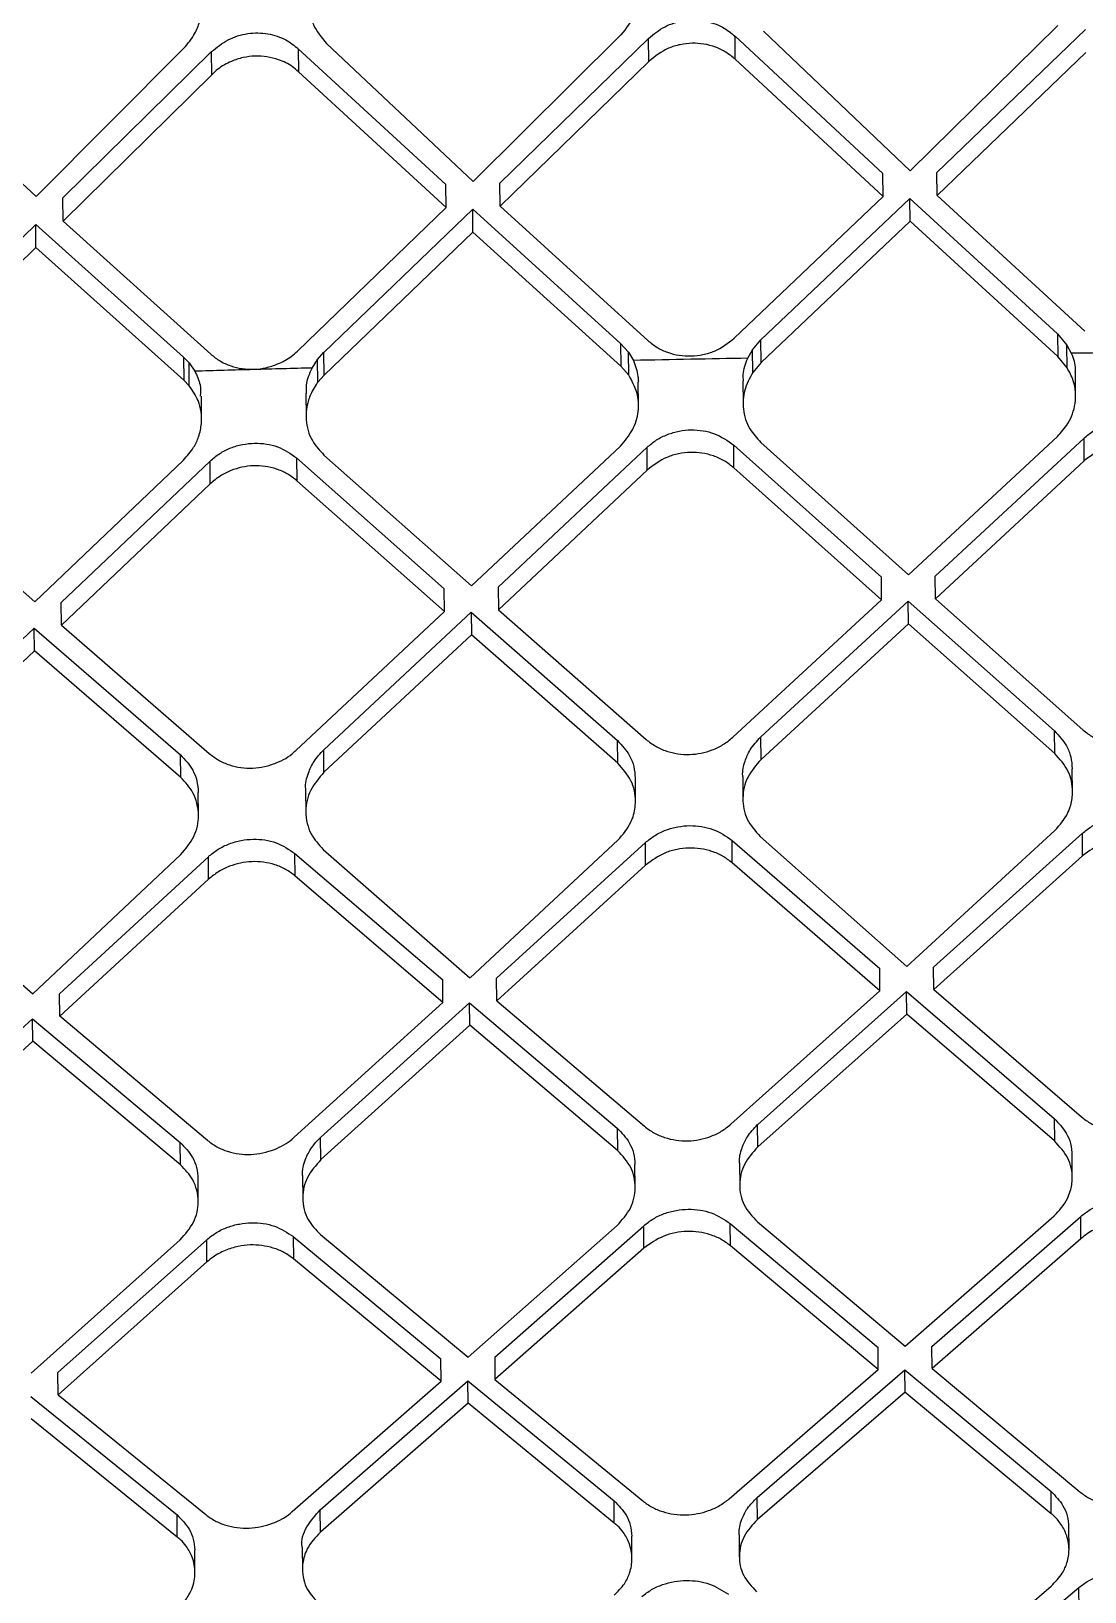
# Model space of a CAD drawing. Extents: x 832 to 912, y 781 to 934.
# Drawn here: x 850.973 to 851.833, y 879.952 to 881.227 of the extents above; entities that cross this region are included whole.
import ezdxf

# ---------------------------------------------------------------- set-up
doc = ezdxf.new("R2010")
doc.units = 0
doc.header["$MEASUREMENT"] = 0
doc.layers.add('1', color=4, linetype='Continuous')

# ---------------------------------------------------------------- blocks, each defined once
blk = doc.blocks.new('pillow top view')
at = {"layer": '1', "color": 3, "linetype": 'Continuous', "lineweight": 25}
for p, q in [((-1.6568, -2.4565), (-1.5415, -2.573)), ((-1.5415, -2.573), (-1.4161, -2.4567)), ((-1.2997, -2.4574), (-1.1844, -2.5749)), ((-1.1844, -2.5749), (-1.059, -2.4599)), ((-1.5198, -2.575), (-1.3936, -2.4604)), ((-1.3942, -2.4793), (-1.3936, -2.4604)), ((-1.3229, -2.4608), (-1.3235, -2.4797)), ((-1.3229, -2.4608), (-1.2067, -2.5766)), ((-1.1627, -2.5771), (-1.0366, -2.4638)), ((-1.0372, -2.4826), (-1.0366, -2.4638)), ((-0.9665, -2.4837), (-0.9659, -2.4649)), ((-0.9659, -2.4649), (-0.8498, -2.5818)), ((-0.9427, -2.4617), (-0.8274, -2.5803)), ((-0.8274, -2.5803), (-0.7021, -2.4666)), ((-0.8058, -2.5827), (-0.6797, -2.4708)), ((-1.3942, -2.4793), (-1.5204, -2.5938)), ((-1.2073, -2.5953), (-1.3235, -2.4797)), ((-1.0372, -2.4826), (-1.1633, -2.5958)), ((-0.8503, -2.6005), (-0.9665, -2.4837)), ((-0.6803, -2.4896), (-0.8063, -2.6014)), ((-1.5204, -2.5938), (-1.5198, -2.575)), ((-1.2073, -2.5953), (-1.2067, -2.5766)), ((-1.1633, -2.5958), (-1.1627, -2.577)), ((-0.8503, -2.6005), (-0.8498, -2.5818)), ((-0.8063, -2.6014), (-0.8058, -2.5827)), ((-1.6688, -2.7091), (-1.5427, -2.5957)), ((-1.5433, -2.6145), (-1.5427, -2.5958)), ((-1.5427, -2.5957), (-1.4265, -2.7089)), ((-1.5204, -2.5938), (-1.4041, -2.7073)), ((-1.3334, -2.7076), (-1.2073, -2.5953)), ((-1.3117, -2.7095), (-1.1856, -2.5975)), ((-1.1862, -2.6162), (-1.1856, -2.5975)), ((-1.1856, -2.5975), (-1.0694, -2.7118)), ((-1.1633, -2.5958), (-1.0471, -2.7103)), ((-0.9764, -2.7114), (-0.8503, -2.6005)), ((-0.9547, -2.7135), (-0.8286, -2.6029)), ((-0.8292, -2.6216), (-0.8286, -2.6029)), ((-0.8287, -2.6029), (-0.7125, -2.7183)), ((-0.8063, -2.6014), (-0.6902, -2.7171)), ((-1.5433, -2.6145), (-1.6694, -2.7277)), ((-1.427, -2.7276), (-1.5433, -2.6145)), ((-1.1862, -2.6162), (-1.3123, -2.7281)), ((-1.07, -2.7304), (-1.1862, -2.6162)), ((-0.8292, -2.6216), (-0.9553, -2.7321)), ((-0.7131, -2.7369), (-0.8292, -2.6216)), ((-1.4265, -2.7089), (-1.427, -2.7276)), ((-1.4265, -2.7089), (-1.4222, -2.7137)), ((-1.4228, -2.7323), (-1.4222, -2.7137)), ((-1.4222, -2.7137), (-1.4178, -2.7207)), ((-1.3219, -2.7219), (-1.3171, -2.715)), ((-1.3177, -2.7336), (-1.3171, -2.715)), ((-1.3171, -2.715), (-1.3117, -2.7094)), ((-1.3123, -2.7281), (-1.3117, -2.7094)), ((-1.0694, -2.7118), (-1.07, -2.7304)), ((-1.0694, -2.7118), (-1.0632, -2.7193)), ((-0.9619, -2.7213), (-0.9547, -2.7135)), ((-0.9553, -2.7321), (-0.9547, -2.7135)), ((-1.4228, -2.7323), (-1.427, -2.7276)), ((-1.0638, -2.7379), (-1.0632, -2.7193)), ((-1.0632, -2.7193), (-1.0595, -2.7262)), ((-0.9661, -2.728), (-0.9619, -2.7213)), ((-0.9625, -2.7399), (-0.9619, -2.7212)), ((-0.7125, -2.7183), (-0.713, -2.7369)), ((-0.7125, -2.7183), (-0.7052, -2.7277)), ((-0.7058, -2.7462), (-0.7052, -2.7277)), ((-0.7052, -2.7277), (-0.7019, -2.7346)), ((-1.3123, -2.7281), (-1.3177, -2.7336)), ((-1.0638, -2.7379), (-1.07, -2.7304)), ((-0.9553, -2.7321), (-0.9625, -2.7399)), ((-0.7058, -2.7462), (-0.713, -2.7369)), ((-1.4138, -2.7598), (-1.4132, -2.7412)), ((-1.3278, -2.7426), (-1.3284, -2.7612)), ((-1.0567, -2.7628), (-1.0562, -2.7441)), ((-0.9708, -2.7464), (-0.9714, -2.765)), ((-0.6998, -2.7694), (-0.6992, -2.7507)), ((-1.6723, -2.7931), (-1.5559, -2.9036)), ((-1.5559, -2.9036), (-1.4299, -2.7928)), ((-1.5342, -2.9051), (-1.4082, -2.7945)), ((-1.4088, -2.8131), (-1.4082, -2.7945)), ((-1.3375, -2.7948), (-1.338, -2.8134)), ((-1.3375, -2.7948), (-1.2212, -2.9063)), ((-1.3151, -2.7933), (-1.1988, -2.905)), ((-1.1988, -2.905), (-1.0728, -2.7956)), ((-1.1771, -2.9067), (-1.0511, -2.7975)), ((-1.0517, -2.8161), (-1.0511, -2.7975)), ((-0.981, -2.8171), (-0.9804, -2.7985)), ((-0.9804, -2.7985), (-0.8642, -2.9112)), ((-0.9581, -2.7972), (-0.8419, -2.9101)), ((-0.8419, -2.9101), (-0.7159, -2.802)), ((-0.8202, -2.912), (-0.6942, -2.8042)), ((-0.6948, -2.8227), (-0.6942, -2.8042)), ((-1.4088, -2.8131), (-1.5348, -2.9236)), ((-1.2217, -2.9248), (-1.338, -2.8134)), ((-1.0517, -2.8161), (-1.1777, -2.9252)), ((-0.8647, -2.9297), (-0.981, -2.8171)), ((-0.6948, -2.8227), (-0.8207, -2.9305)), ((-1.5348, -2.9236), (-1.5342, -2.9051)), ((-1.2217, -2.9248), (-1.2212, -2.9063)), ((-1.1771, -2.9067), (-1.1777, -2.9252)), ((-0.8647, -2.9297), (-0.8642, -2.9112)), ((-0.8207, -2.9305), (-0.8202, -2.912)), ((-1.6819, -3.0338), (-1.5571, -2.9251)), ((-1.5577, -2.9436), (-1.5571, -2.9251)), ((-1.5571, -2.9251), (-1.4419, -3.0334)), ((-1.5348, -2.9236), (-1.4184, -3.0332)), ((-1.3477, -3.0334), (-1.2217, -2.9248)), ((-1.3248, -3.0338), (-1.2, -2.9264)), ((-1.2, -2.9265), (-1.2006, -2.9449)), ((-1.2, -2.9264), (-1.0848, -3.0359)), ((-1.1777, -2.9252), (-1.0614, -3.036)), ((-0.9907, -3.037), (-0.8647, -2.9297)), ((-0.9678, -3.0376), (-0.843, -2.9316)), ((-0.8436, -2.95), (-0.843, -2.9316)), ((-0.843, -2.9316), (-0.7279, -3.0423)), ((-0.8207, -2.9305), (-0.7045, -3.0425)), ((-1.5577, -2.9436), (-1.6825, -3.0523)), ((-1.4424, -3.0518), (-1.5577, -2.9436)), ((-1.2006, -2.9449), (-1.3254, -3.0522)), ((-1.0854, -3.0544), (-1.2006, -2.9449)), ((-0.8436, -2.95), (-0.9683, -3.056)), ((-0.7284, -3.0607), (-0.8436, -2.95)), ((-1.4424, -3.0518), (-1.4419, -3.0334)), ((-1.3254, -3.0522), (-1.3248, -3.0338)), ((-1.0854, -3.0544), (-1.0848, -3.0359)), ((-0.9683, -3.056), (-0.9678, -3.0376)), ((-0.7284, -3.0607), (-0.7279, -3.0423)), ((-1.4292, -3.083), (-1.4286, -3.0646)), ((-1.3409, -3.0659), (-1.3414, -3.0843)), ((-1.0721, -3.0857), (-1.0715, -3.0673)), ((-0.9838, -3.0695), (-0.9844, -3.0879)), ((-0.7152, -3.0922), (-0.7146, -3.0738)), ((-1.6856, -3.1152), (-1.5701, -3.2235)), ((-1.5701, -3.2235), (-1.4449, -3.1148)), ((-1.5483, -3.2245), (-1.4224, -3.1174)), ((-1.423, -3.1357), (-1.4224, -3.1174)), ((-1.3522, -3.136), (-1.3517, -3.1176)), ((-1.3517, -3.1176), (-1.2352, -3.2256)), ((-1.3285, -3.1152), (-1.213, -3.2247)), ((-1.2129, -3.2247), (-1.0878, -3.1173)), ((-1.1912, -3.2259), (-1.0653, -3.1201)), ((-1.0659, -3.1385), (-1.0653, -3.1201)), ((-0.9952, -3.1395), (-0.9946, -3.1211)), ((-0.9946, -3.1211), (-0.8783, -3.2304)), ((-0.9715, -3.1189), (-0.856, -3.2297)), ((-1.5489, -3.2428), (-1.423, -3.1357)), ((-0.856, -3.2297), (-0.7309, -3.1236)), ((-0.8343, -3.2312), (-0.7084, -3.1267)), ((-0.709, -3.145), (-0.7084, -3.1267)), ((-1.2358, -3.2439), (-1.3522, -3.136)), ((-1.0659, -3.1385), (-1.1918, -3.2443)), ((-0.8788, -3.2487), (-0.9952, -3.1395)), ((-0.709, -3.145), (-0.8348, -3.2495)), ((-1.5489, -3.2428), (-1.5483, -3.2245)), ((-1.1918, -3.2443), (-1.1912, -3.226)), ((-0.8788, -3.2487), (-0.8783, -3.2304)), ((-0.8348, -3.2495), (-0.8343, -3.2312)), ((-1.6971, -3.3502), (-1.5712, -3.2439)), ((-1.5718, -3.2622), (-1.5712, -3.2439)), ((-1.5712, -3.2439), (-1.4547, -3.3497)), ((-1.4324, -3.3489), (-1.5489, -3.2428)), ((-1.3617, -3.3491), (-1.2358, -3.2439)), ((-1.34, -3.3501), (-1.2141, -3.2451)), ((-1.2147, -3.2634), (-1.2141, -3.2451)), ((-1.2141, -3.2451), (-1.0977, -3.3522)), ((-1.1918, -3.2443), (-1.0754, -3.3516)), ((-1.0047, -3.3527), (-0.8788, -3.2487)), ((-0.9829, -3.3539), (-0.8571, -3.2502)), ((-0.8577, -3.2685), (-0.8571, -3.2502)), ((-0.8571, -3.2502), (-0.7407, -3.3586)), ((-0.8348, -3.2495), (-0.7184, -3.3582)), ((-1.5718, -3.2622), (-1.6977, -3.3684)), ((-1.4553, -3.3679), (-1.5718, -3.2622)), ((-1.2147, -3.2634), (-1.3405, -3.3683)), ((-1.0982, -3.3705), (-1.2147, -3.2634)), ((-0.8577, -3.2685), (-0.9835, -3.3721)), ((-0.7413, -3.3769), (-0.8577, -3.2685)), ((-1.4553, -3.3679), (-1.4547, -3.3497)), ((-1.3405, -3.3683), (-1.34, -3.3501)), ((-1.0977, -3.3522), (-1.0982, -3.3705)), ((-0.9835, -3.3721), (-0.983, -3.3539)), ((-0.7407, -3.3586), (-0.7413, -3.3769)), ((-1.442, -3.3981), (-1.4414, -3.3799)), ((-1.356, -3.3812), (-1.3566, -3.3994)), ((-1.0849, -3.4008), (-1.0844, -3.3826)), ((-0.999, -3.3848), (-0.9995, -3.403)), ((-0.728, -3.4074), (-0.7274, -3.3891)), ((-1.5838, -3.533), (-1.458, -3.4291)), ((-1.5621, -3.5335), (-1.4363, -3.4299)), ((-1.4368, -3.4481), (-1.4363, -3.4299)), ((-1.3656, -3.4302), (-1.3661, -3.4484)), ((-1.3656, -3.4302), (-1.249, -3.5347)), ((-1.3433, -3.4295), (-1.2267, -3.5343)), ((-1.2267, -3.5343), (-1.1009, -3.4317)), ((-1.205, -3.5351), (-1.0792, -3.4328)), ((-1.0798, -3.451), (-1.0792, -3.4328)), ((-1.0091, -3.452), (-1.0085, -3.4338)), ((-1.0085, -3.4338), (-0.892, -3.5397)), ((-0.9862, -3.4334), (-0.8698, -3.5395)), ((-0.8698, -3.5395), (-0.744, -3.4381)), ((-0.8481, -3.5406), (-0.7223, -3.4394)), ((-0.7229, -3.4576), (-0.7223, -3.4394)), ((-1.4368, -3.4481), (-1.5627, -3.5517)), ((-1.2496, -3.5529), (-1.3661, -3.4484)), ((-1.0798, -3.451), (-1.2056, -3.5533)), ((-0.8926, -3.5578), (-1.0091, -3.452)), ((-0.7229, -3.4576), (-0.8486, -3.5587)), ((-1.5627, -3.5517), (-1.5621, -3.5335)), ((-1.2496, -3.5529), (-1.249, -3.5347)), ((-1.205, -3.5351), (-1.2056, -3.5533)), ((-0.8926, -3.5578), (-0.892, -3.5397)), ((-0.8486, -3.5587), (-0.8481, -3.5406)), ((-1.585, -3.5522), (-1.4695, -3.6536)), ((-1.5627, -3.5517), (-1.4461, -3.6543)), ((-1.3754, -3.6546), (-1.2496, -3.5529)), ((-1.3524, -3.6541), (-1.2279, -3.5537)), ((-1.2284, -3.5718), (-1.2279, -3.5537)), ((-1.2279, -3.5537), (-1.1124, -3.6564)), ((-1.2056, -3.5533), (-1.089, -3.6573)), ((-1.0183, -3.6583), (-0.8926, -3.5578)), ((-0.9954, -3.6582), (-0.8709, -3.5589)), ((-0.8714, -3.577), (-0.8709, -3.5589)), ((-0.8709, -3.5589), (-0.7555, -3.663)), ((-0.8486, -3.5587), (-0.7321, -3.6641)), ((-1.47, -3.6717), (-1.5855, -3.5704)), ((-1.2284, -3.5718), (-1.353, -3.6722)), ((-1.113, -3.6745), (-1.2284, -3.5718)), ((-0.8714, -3.577), (-0.996, -3.6762)), ((-0.7561, -3.6811), (-0.8715, -3.577)), ((-1.47, -3.6717), (-1.4695, -3.6536)), ((-1.353, -3.6722), (-1.3524, -3.6541)), ((-1.113, -3.6745), (-1.1124, -3.6564)), ((-0.996, -3.6762), (-0.9954, -3.6582)), ((-0.7561, -3.6811), (-0.7555, -3.663)), ((-1.4567, -3.7008), (-1.4562, -3.6828)), ((-1.3684, -3.6841), (-1.369, -3.7022)), ((-1.0997, -3.7039), (-1.0991, -3.6858)), ((-1.0114, -3.6881), (-1.012, -3.7061)), ((-0.7427, -3.7106), (-0.7422, -3.6925)), ((-0.8833, -3.8392), (-0.7584, -3.7401)), ((-0.8615, -3.8398), (-0.7359, -3.7422)), ((-0.7364, -3.7602), (-0.7359, -3.7422))]:
    blk.add_line(p, q, dxfattribs=at)
at = {"layer": '1', "color": 3, "linetype": 'Continuous', "lineweight": 25, "flags": 128}
blk.add_lwpolyline([(-1.2358, -3.2439), (-1.2355, -3.2336), (-1.2352, -3.2256)], dxfattribs=at)
at = {"layer": '1', "color": 3, "linetype": 'Continuous', "lineweight": 25}
for points, knots in [([(-1.4161, -2.4567), (-1.4127, -2.453), (-1.4069, -2.4466), (-1.4019, -2.4349), (-1.3996, -2.4223), (-1.4012, -2.4092), (-1.406, -2.3982), (-1.4105, -2.3915), (-1.4132, -2.3894), (-1.4135, -2.3891)], [0, 0, 0, 0, 0.189889, 0.330253, 0.500694, 0.702919, 0.85349, 0.982347, 1, 1, 1, 1]), ([(-1.2964, -2.3898), (-1.3007, -2.3947), (-1.3087, -2.4039), (-1.312, -2.4162), (-1.3125, -2.4224), (-1.3128, -2.4294), (-1.3113, -2.4422), (-1.3035, -2.4523), (-1.2997, -2.4574)], [0, 0, 0, 0, 0.249602, 0.464715, 0.497307, 0.501476, 0.752412, 1, 1, 1, 1]), ([(-1.0565, -2.3924), (-1.0526, -2.3974), (-1.0448, -2.4076), (-1.0424, -2.4243), (-1.0445, -2.4365), (-1.0489, -2.4483), (-1.0547, -2.455), (-1.059, -2.4599)], [0, 0, 0, 0, 0.248649, 0.49859, 0.660726, 0.749977, 1, 1, 1, 1]), ([(-1.3936, -2.4604), (-1.3892, -2.4571), (-1.3804, -2.4504), (-1.3637, -2.446), (-1.3471, -2.4469), (-1.3329, -2.4522), (-1.326, -2.4581), (-1.3229, -2.4608)], [0, 0, 0, 0, 0.214817, 0.430004, 0.636464, 0.836556, 1, 1, 1, 1]), ([(-1.0366, -2.4638), (-1.0322, -2.4605), (-1.0234, -2.4539), (-1.0068, -2.4498), (-0.9903, -2.4507), (-0.976, -2.4561), (-0.9691, -2.4621), (-0.9659, -2.4649)], [0, 0, 0, 0, 0.213411, 0.427165, 0.632765, 0.832875, 1, 1, 1, 1]), ([(-1.3235, -2.4797), (-1.325, -2.4782), (-1.3295, -2.4737), (-1.3381, -2.4693), (-1.3485, -2.4661), (-1.3583, -2.4652), (-1.3683, -2.466), (-1.3788, -2.4691), (-1.3877, -2.4735), (-1.3926, -2.4778), (-1.3942, -2.4793)], [0, 0, 0, 0, 0.083686, 0.249742, 0.374657, 0.498915, 0.622026, 0.748796, 0.913997, 1, 1, 1, 1]), ([(-0.9665, -2.4837), (-0.9689, -2.4816), (-0.9736, -2.4774), (-0.9822, -2.4728), (-0.9915, -2.47), (-1.0013, -2.4689), (-1.0111, -2.4697), (-1.024, -2.473), (-1.0319, -2.4788), (-1.0372, -2.4826)], [0, 0, 0, 0, 0.128582, 0.251, 0.375909, 0.499638, 0.62265, 0.74878, 1, 1, 1, 1]), ([(-1.4041, -2.7073), (-1.4018, -2.7093), (-1.3971, -2.7134), (-1.3884, -2.7177), (-1.3791, -2.7203), (-1.3693, -2.7213), (-1.3594, -2.7204), (-1.3488, -2.7174), (-1.3399, -2.7132), (-1.3351, -2.709), (-1.3334, -2.7076)], [0, 0, 0, 0, 0.125876, 0.250738, 0.375045, 0.499162, 0.622418, 0.749083, 0.914409, 1, 1, 1, 1]), ([(-1.0471, -2.7103), (-1.0447, -2.7124), (-1.04, -2.7165), (-1.0314, -2.7209), (-1.0221, -2.7237), (-1.0123, -2.7247), (-1.0024, -2.7239), (-0.9895, -2.7207), (-0.9816, -2.7151), (-0.9764, -2.7114)], [0, 0, 0, 0, 0.127851, 0.250866, 0.375639, 0.499894, 0.623245, 0.749244, 1, 1, 1, 1]), ([(-1.3219, -2.7219), (-1.3378, -2.7217), (-1.3698, -2.7212), (-1.4018, -2.7209), (-1.4178, -2.7207)], [0, 0, 0, 0, 0.4999823, 1, 1, 1, 1]), ([(-1.4178, -2.7207), (-1.4161, -2.7244), (-1.4132, -2.731), (-1.4138, -2.7381), (-1.4141, -2.7412)], [0, 0, 0, 0, 0.5671168, 1, 1, 1, 1]), ([(-1.3272, -2.7426), (-1.3273, -2.7403), (-1.3275, -2.7331), (-1.3241, -2.7264), (-1.3219, -2.7219)], [0, 0, 0, 0, 0.323824, 1, 1, 1, 1]), ([(-0.9658, -2.7281), (-0.9814, -2.7278), (-1.0127, -2.7271), (-1.0439, -2.7265), (-1.0595, -2.7262)], [0, 0, 0, 0, 0.499975, 1, 1, 1, 1]), ([(-1.0595, -2.7262), (-1.0581, -2.7306), (-1.0564, -2.7355), (-1.0562, -2.7415), (-1.056, -2.743), (-1.0562, -2.744), (-1.0562, -2.7441)], [0, 0, 0, 0, 0.746858, 0.833714, 0.986824, 1, 1, 1, 1]), ([(-1.4299, -2.7928), (-1.4268, -2.7896), (-1.4213, -2.784), (-1.4162, -2.7738), (-1.413, -2.7611), (-1.4142, -2.7459), (-1.4202, -2.7364), (-1.4228, -2.7323)], [0, 0, 0, 0, 0.190813, 0.331035, 0.500936, 0.787696, 1, 1, 1, 1]), ([(-1.3177, -2.7336), (-1.3177, -2.7337), (-1.3178, -2.7337), (-1.3179, -2.7339), (-1.3184, -2.7345), (-1.3201, -2.7368), (-1.3235, -2.742), (-1.3275, -2.7514), (-1.3293, -2.7653), (-1.3257, -2.7808), (-1.3184, -2.7894), (-1.3151, -2.7933)], [0, 0, 0, 0, 0.000989, 0.002906, 0.009589, 0.03434, 0.129197, 0.284419, 0.49976, 0.77325, 1, 1, 1, 1]), ([(-1.0728, -2.7956), (-1.069, -2.7914), (-1.0614, -2.7832), (-1.0564, -2.7681), (-1.0565, -2.7523), (-1.0614, -2.7427), (-1.0638, -2.7379)], [0, 0, 0, 0, 0.249991, 0.499992, 0.750004, 1, 1, 1, 1]), ([(-0.9625, -2.7399), (-0.9653, -2.7446), (-0.9707, -2.7539), (-0.9722, -2.77), (-0.9682, -2.7854), (-0.9612, -2.7936), (-0.9581, -2.7972)], [0, 0, 0, 0, 0.2506231, 0.5011248, 0.7776508, 1, 1, 1, 1]), ([(-0.9703, -2.7464), (-0.9704, -2.7447), (-0.9707, -2.7384), (-0.968, -2.7324), (-0.9661, -2.728)], [0, 0, 0, 0, 0.274646, 1, 1, 1, 1]), ([(-0.7019, -2.7346), (-0.7004, -2.739), (-0.6987, -2.7443), (-0.6994, -2.7497), (-0.6996, -2.7507)], [0, 0, 0, 0, 0.816618, 1, 1, 1, 1]), ([(-0.6097, -2.7372), (-0.625, -2.7368), (-0.6557, -2.7359), (-0.6864, -2.735), (-0.7018, -2.7346)], [0, 0, 0, 0, 0.499986, 1, 1, 1, 1]), ([(-0.7159, -2.802), (-0.7127, -2.7988), (-0.7052, -2.7911), (-0.6993, -2.7754), (-0.6995, -2.7592), (-0.704, -2.7499), (-0.7058, -2.7462)], [0, 0, 0, 0, 0.212275, 0.499444, 0.806057, 1, 1, 1, 1]), ([(-1.4082, -2.7945), (-1.4056, -2.7925), (-1.4004, -2.7884), (-1.3911, -2.7842), (-1.3814, -2.7818), (-1.3714, -2.7811), (-1.3617, -2.7822), (-1.3495, -2.7856), (-1.3422, -2.7911), (-1.3375, -2.7948)], [0, 0, 0, 0, 0.13207, 0.261493, 0.38855, 0.513634, 0.637077, 0.759196, 1, 1, 1, 1]), ([(-1.0511, -2.7975), (-1.0485, -2.7955), (-1.0434, -2.7915), (-1.0342, -2.7875), (-1.0245, -2.7851), (-1.0146, -2.7844), (-1.0049, -2.7856), (-0.9925, -2.7891), (-0.9853, -2.7948), (-0.9804, -2.7985)], [0, 0, 0, 0, 0.130393, 0.258613, 0.384975, 0.509824, 0.633507, 0.756375, 1, 1, 1, 1]), ([(-1.338, -2.8134), (-1.3405, -2.8113), (-1.3453, -2.8072), (-1.3541, -2.803), (-1.3634, -2.8004), (-1.3761, -2.7992), (-1.389, -2.8015), (-1.4009, -2.8069), (-1.4061, -2.811), (-1.4088, -2.8131)], [0, 0, 0, 0, 0.129584, 0.256098, 0.379963, 0.501598, 0.737681, 0.86555, 1, 1, 1, 1]), ([(-0.981, -2.8171), (-0.9835, -2.815), (-0.9883, -2.8108), (-0.9971, -2.8065), (-1.0064, -2.8038), (-1.016, -2.8028), (-1.0258, -2.8036), (-1.0386, -2.8068), (-1.0465, -2.8124), (-1.0517, -2.8161)], [0, 0, 0, 0, 0.130245, 0.256986, 0.380559, 0.501402, 0.624377, 0.750415, 1, 1, 1, 1]), ([(-0.6942, -2.8042), (-0.6916, -2.8022), (-0.6865, -2.7983), (-0.6775, -2.7944), (-0.6678, -2.7921), (-0.6579, -2.7915), (-0.6482, -2.7927), (-0.6357, -2.7964), (-0.6284, -2.8021), (-0.6235, -2.806)], [0, 0, 0, 0, 0.128703, 0.255705, 0.381338, 0.505936, 0.629871, 0.753489, 1, 1, 1, 1]), ([(-0.6241, -2.8245), (-0.6265, -2.8224), (-0.6314, -2.8182), (-0.6402, -2.8138), (-0.6494, -2.811), (-0.6591, -2.8099), (-0.6688, -2.8106), (-0.6816, -2.8137), (-0.6895, -2.8191), (-0.6948, -2.8227)], [0, 0, 0, 0, 0.130941, 0.25788, 0.381163, 0.501164, 0.6245, 0.750357, 1, 1, 1, 1]), ([(-1.4419, -3.0334), (-1.4383, -3.0375), (-1.4327, -3.044), (-1.429, -3.0551), (-1.4288, -3.0614), (-1.4286, -3.0646)], [0, 0, 0, 0, 0.448315, 0.715606, 1, 1, 1, 1]), ([(-1.4184, -3.0332), (-1.416, -3.0352), (-1.4112, -3.0392), (-1.4025, -3.0433), (-1.3931, -3.0459), (-1.3834, -3.0467), (-1.3735, -3.0459), (-1.3616, -3.0425), (-1.3528, -3.0383), (-1.3482, -3.0339), (-1.3477, -3.0334)], [0, 0, 0, 0, 0.128206, 0.254274, 0.378563, 0.501175, 0.624462, 0.751232, 0.973468, 1, 1, 1, 1]), ([(-1.3408, -3.0659), (-1.3408, -3.0657), (-1.3412, -3.0611), (-1.3387, -3.0532), (-1.3334, -3.0424), (-1.3278, -3.0368), (-1.3248, -3.0338)], [0, 0, 0, 0, 0.023121, 0.386534, 0.670694, 1, 1, 1, 1]), ([(-1.0848, -3.0359), (-1.0813, -3.0401), (-1.0757, -3.0467), (-1.0719, -3.0577), (-1.0717, -3.064), (-1.0716, -3.0673)], [0, 0, 0, 0, 0.445829, 0.716307, 1, 1, 1, 1]), ([(-1.0614, -3.036), (-1.059, -3.038), (-1.0542, -3.042), (-1.0454, -3.0463), (-1.0361, -3.0489), (-1.0234, -3.0502), (-1.0104, -3.048), (-0.9985, -3.0429), (-0.9933, -3.039), (-0.9907, -3.037)], [0, 0, 0, 0, 0.129003, 0.255319, 0.379277, 0.501276, 0.739862, 0.867243, 1, 1, 1, 1]), ([(-0.9837, -3.0695), (-0.9837, -3.0693), (-0.9841, -3.065), (-0.9819, -3.0575), (-0.9769, -3.0467), (-0.9711, -3.0409), (-0.9678, -3.0376)], [0, 0, 0, 0, 0.024084, 0.36145, 0.63679, 1, 1, 1, 1]), ([(-0.7279, -3.0423), (-0.7244, -3.0463), (-0.7189, -3.0529), (-0.715, -3.064), (-0.7148, -3.0704), (-0.7147, -3.0738)], [0, 0, 0, 0, 0.435274, 0.707279, 1, 1, 1, 1]), ([(-0.7045, -3.0425), (-0.702, -3.0446), (-0.6972, -3.0487), (-0.6857, -3.0544), (-0.6727, -3.0571), (-0.6598, -3.0562), (-0.6469, -3.0532), (-0.639, -3.0479), (-0.6338, -3.0443)], [0, 0, 0, 0, 0.129947, 0.256656, 0.500491, 0.624275, 0.750195, 1, 1, 1, 1]), ([(-1.4449, -3.1148), (-1.4407, -3.1102), (-1.4322, -3.101), (-1.4286, -3.0858), (-1.4296, -3.0737), (-1.4332, -3.0625), (-1.4389, -3.0559), (-1.4424, -3.0518)], [0, 0, 0, 0, 0.248694, 0.498449, 0.644877, 0.777399, 1, 1, 1, 1]), ([(-1.3254, -3.0522), (-1.3296, -3.0568), (-1.3382, -3.0659), (-1.342, -3.081), (-1.3411, -3.0931), (-1.3376, -3.1044), (-1.332, -3.111), (-1.3285, -3.1152)], [0, 0, 0, 0, 0.248794, 0.498567, 0.644054, 0.776232, 1, 1, 1, 1]), ([(-1.0878, -3.1173), (-1.0835, -3.1128), (-1.0792, -3.1082), (-1.0765, -3.1028), (-1.0763, -3.1024), (-1.0756, -3.101), (-1.0734, -3.0956), (-1.0712, -3.0846), (-1.0737, -3.0685), (-1.0815, -3.0591), (-1.0854, -3.0544)], [0, 0, 0, 0, 0.2489, 0.251186, 0.255294, 0.268841, 0.317359, 0.499757, 0.750541, 1, 1, 1, 1]), ([(-0.9683, -3.056), (-0.9726, -3.0605), (-0.9812, -3.0696), (-0.9855, -3.0871), (-0.983, -3.1047), (-0.9753, -3.1142), (-0.9715, -3.1189)], [0, 0, 0, 0, 0.249213, 0.499462, 0.750415, 1, 1, 1, 1]), ([(-0.7309, -3.1236), (-0.7266, -3.1191), (-0.7207, -3.1129), (-0.7164, -3.1019), (-0.7143, -3.0905), (-0.7167, -3.0749), (-0.7245, -3.0654), (-0.7284, -3.0607)], [0, 0, 0, 0, 0.2489433, 0.3423855, 0.4999946, 0.7505735, 1, 1, 1, 1]), ([(-1.4224, -3.1173), (-1.4198, -3.1153), (-1.4145, -3.1114), (-1.4052, -3.1073), (-1.3954, -3.1049), (-1.3823, -3.1041), (-1.3661, -3.107), (-1.3564, -3.1141), (-1.3517, -3.1176)], [0, 0, 0, 0, 0.132728, 0.2628, 0.390492, 0.51604, 0.760584, 1, 1, 1, 1]), ([(-1.0653, -3.1201), (-1.0627, -3.1181), (-1.0576, -3.1143), (-1.0483, -3.1103), (-1.0386, -3.108), (-1.0287, -3.1074), (-1.019, -3.1086), (-1.0067, -3.112), (-0.9995, -3.1175), (-0.9946, -3.1211)], [0, 0, 0, 0, 0.130642, 0.259181, 0.385916, 0.511016, 0.634855, 0.757604, 1, 1, 1, 1]), ([(-1.3522, -3.136), (-1.3547, -3.134), (-1.3595, -3.13), (-1.3682, -3.1259), (-1.3776, -3.1234), (-1.3902, -3.1223), (-1.4031, -3.1245), (-1.415, -3.1297), (-1.4203, -3.1337), (-1.423, -3.1357)], [0, 0, 0, 0, 0.128922, 0.255256, 0.379312, 0.501382, 0.737208, 0.865262, 1, 1, 1, 1]), ([(-0.7084, -3.1267), (-0.7058, -3.1248), (-0.7007, -3.121), (-0.6916, -3.1172), (-0.682, -3.1149), (-0.6721, -3.1144), (-0.6624, -3.1156), (-0.6499, -3.1191), (-0.6426, -3.1247), (-0.6377, -3.1284)], [0, 0, 0, 0, 0.128714, 0.255883, 0.381759, 0.506618, 0.630721, 0.754331, 1, 1, 1, 1]), ([(-0.9952, -3.1395), (-0.9976, -3.1374), (-1.0025, -3.1334), (-1.014, -3.1279), (-1.027, -3.1254), (-1.0399, -3.1264), (-1.0528, -3.1295), (-1.0607, -3.1349), (-1.0659, -3.1385)], [0, 0, 0, 0, 0.129889, 0.256616, 0.500628, 0.623819, 0.750227, 1, 1, 1, 1]), ([(-0.6383, -3.1468), (-0.6407, -3.1447), (-0.6456, -3.1406), (-0.6571, -3.135), (-0.67, -3.1324), (-0.683, -3.1332), (-0.6958, -3.1362), (-0.7037, -3.1415), (-0.709, -3.145)], [0, 0, 0, 0, 0.130694, 0.257676, 0.500451, 0.624004, 0.750192, 1, 1, 1, 1]), ([(-1.4547, -3.3497), (-1.4512, -3.3537), (-1.4455, -3.3601), (-1.4418, -3.3708), (-1.4416, -3.3768), (-1.4415, -3.3799)], [0, 0, 0, 0, 0.453857, 0.72171, 1, 1, 1, 1]), ([(-1.4324, -3.3489), (-1.43, -3.3508), (-1.4252, -3.3547), (-1.4165, -3.3587), (-1.4072, -3.3612), (-1.3941, -3.3623), (-1.3784, -3.3594), (-1.3669, -3.3537), (-1.3622, -3.3496), (-1.3617, -3.3491)], [0, 0, 0, 0, 0.127636, 0.253674, 0.37836, 0.501612, 0.75082, 0.97087, 1, 1, 1, 1]), ([(-1.3559, -3.3812), (-1.3559, -3.381), (-1.3564, -3.3763), (-1.3538, -3.3682), (-1.3486, -3.359), (-1.3437, -3.3534), (-1.3409, -3.3509), (-1.34, -3.3501)], [0, 0, 0, 0, 0.01646, 0.409088, 0.704124, 0.901206, 1, 1, 1, 1]), ([(-1.0977, -3.3522), (-1.0942, -3.3562), (-1.0885, -3.3626), (-1.0848, -3.3733), (-1.0845, -3.3795), (-1.0844, -3.3826)], [0, 0, 0, 0, 0.445939, 0.715122, 1, 1, 1, 1]), ([(-1.0754, -3.3516), (-1.073, -3.3536), (-1.0682, -3.3575), (-1.0567, -3.3629), (-1.0406, -3.366), (-1.0244, -3.3634), (-1.0125, -3.3584), (-1.0073, -3.3546), (-1.0047, -3.3527)], [0, 0, 0, 0, 0.128544, 0.254847, 0.500495, 0.739459, 0.867073, 1, 1, 1, 1]), ([(-0.9989, -3.3848), (-0.9989, -3.3847), (-0.9993, -3.3805), (-0.997, -3.373), (-0.9919, -3.3625), (-0.9861, -3.357), (-0.983, -3.3539)], [0, 0, 0, 0, 0.014759, 0.367872, 0.650037, 1, 1, 1, 1]), ([(-0.7407, -3.3586), (-0.7373, -3.3626), (-0.7317, -3.369), (-0.7278, -3.3797), (-0.7276, -3.386), (-0.7275, -3.3892)], [0, 0, 0, 0, 0.439207, 0.712754, 1, 1, 1, 1]), ([(-0.7184, -3.3582), (-0.716, -3.3603), (-0.7112, -3.3642), (-0.6997, -3.3697), (-0.6837, -3.373), (-0.6675, -3.3705), (-0.6556, -3.3657), (-0.6504, -3.3619), (-0.6477, -3.36)], [0, 0, 0, 0, 0.12942, 0.256001, 0.50035, 0.740782, 0.868104, 1, 1, 1, 1]), ([(-1.458, -3.4291), (-1.4537, -3.4247), (-1.4452, -3.4158), (-1.4414, -3.4011), (-1.4424, -3.3893), (-1.446, -3.3784), (-1.4517, -3.372), (-1.4553, -3.3679)], [0, 0, 0, 0, 0.249002, 0.498647, 0.643804, 0.775878, 1, 1, 1, 1]), ([(-1.3405, -3.3683), (-1.3448, -3.3728), (-1.3534, -3.3817), (-1.3571, -3.3964), (-1.3562, -3.4081), (-1.3526, -3.4191), (-1.3469, -3.4255), (-1.3433, -3.4295)], [0, 0, 0, 0, 0.249093, 0.498748, 0.642428, 0.77397, 1, 1, 1, 1]), ([(-1.1009, -3.4317), (-1.0967, -3.4273), (-1.0881, -3.4185), (-1.0838, -3.4015), (-1.0864, -3.3842), (-1.0943, -3.3751), (-1.0982, -3.3705)], [0, 0, 0, 0, 0.249372, 0.499461, 0.750194, 1, 1, 1, 1]), ([(-0.9835, -3.3721), (-0.9878, -3.3765), (-0.9964, -3.3854), (-1.0007, -3.4024), (-0.998, -3.4196), (-0.9902, -3.4288), (-0.9862, -3.4334)], [0, 0, 0, 0, 0.249468, 0.499575, 0.750254, 1, 1, 1, 1]), ([(-0.744, -3.4381), (-0.7397, -3.4338), (-0.7338, -3.4278), (-0.7293, -3.4171), (-0.7271, -3.406), (-0.7295, -3.3907), (-0.7374, -3.3815), (-0.7413, -3.3769)], [0, 0, 0, 0, 0.249187, 0.341487, 0.500145, 0.750478, 1, 1, 1, 1]), ([(-1.4363, -3.4299), (-1.4336, -3.428), (-1.4283, -3.4241), (-1.419, -3.4202), (-1.4091, -3.4179), (-1.3961, -3.4171), (-1.3799, -3.4199), (-1.3703, -3.4268), (-1.3655, -3.4302)], [0, 0, 0, 0, 0.133348, 0.264047, 0.392248, 0.518102, 0.762457, 1, 1, 1, 1]), ([(-1.0792, -3.4328), (-1.0766, -3.4309), (-1.0714, -3.4271), (-1.0622, -3.4233), (-1.0524, -3.421), (-1.0393, -3.4203), (-1.023, -3.4233), (-1.0133, -3.4303), (-1.0085, -3.4338)], [0, 0, 0, 0, 0.131146, 0.260251, 0.387477, 0.513014, 0.758628, 1, 1, 1, 1]), ([(-0.7223, -3.4394), (-0.7197, -3.4375), (-0.7146, -3.4339), (-0.7055, -3.4302), (-0.6958, -3.428), (-0.6827, -3.4274), (-0.6663, -3.4304), (-0.6565, -3.4376), (-0.6516, -3.4412)], [0, 0, 0, 0, 0.128957, 0.256475, 0.382765, 0.507998, 0.754887, 1, 1, 1, 1]), ([(-1.3661, -3.4484), (-1.3685, -3.4465), (-1.3734, -3.4426), (-1.3849, -3.4374), (-1.3979, -3.4351), (-1.4114, -3.4362), (-1.4219, -3.4391), (-1.4306, -3.4432), (-1.4352, -3.4468), (-1.4369, -3.4481)], [0, 0, 0, 0, 0.128343, 0.254498, 0.500005, 0.623898, 0.767103, 0.913577, 1, 1, 1, 1]), ([(-1.0091, -3.452), (-1.0115, -3.45), (-1.0163, -3.4461), (-1.0279, -3.4407), (-1.044, -3.4378), (-1.064, -3.4407), (-1.0745, -3.4475), (-1.0798, -3.451)], [0, 0, 0, 0, 0.129573, 0.256328, 0.50111, 0.750044, 1, 1, 1, 1]), ([(-0.6522, -3.4594), (-0.6546, -3.4574), (-0.6595, -3.4534), (-0.671, -3.4479), (-0.6839, -3.4454), (-0.6969, -3.4462), (-0.7074, -3.4487), (-0.7163, -3.4525), (-0.7212, -3.4563), (-0.7229, -3.4576)], [0, 0, 0, 0, 0.130184, 0.256935, 0.499772, 0.623587, 0.750184, 0.913476, 1, 1, 1, 1]), ([(-1.4695, -3.6536), (-1.4659, -3.6575), (-1.4603, -3.6636), (-1.4566, -3.6739), (-1.4563, -3.6798), (-1.4562, -3.6828)], [0, 0, 0, 0, 0.455189, 0.720149, 1, 1, 1, 1]), ([(-1.4461, -3.6543), (-1.4437, -3.6561), (-1.4389, -3.6598), (-1.4274, -3.665), (-1.4111, -3.6678), (-1.3921, -3.6645), (-1.3806, -3.659), (-1.3759, -3.655), (-1.3754, -3.6546)], [0, 0, 0, 0, 0.127022, 0.252964, 0.500807, 0.750377, 0.973479, 1, 1, 1, 1]), ([(-1.3683, -3.6841), (-1.3683, -3.684), (-1.3694, -3.6784), (-1.3648, -3.6669), (-1.3566, -3.6584), (-1.3524, -3.6541)], [0, 0, 0, 0, 0.012465, 0.507145, 1, 1, 1, 1]), ([(-1.1124, -3.6564), (-1.1089, -3.6603), (-1.1033, -3.6664), (-1.0995, -3.6768), (-1.0993, -3.6827), (-1.0991, -3.6858)], [0, 0, 0, 0, 0.446744, 0.713254, 1, 1, 1, 1]), ([(-1.089, -3.6573), (-1.0866, -3.6592), (-1.0818, -3.663), (-1.0704, -3.6682), (-1.0544, -3.6712), (-1.0381, -3.6687), (-1.0262, -3.6639), (-1.021, -3.6602), (-1.0183, -3.6584)], [0, 0, 0, 0, 0.127878, 0.253956, 0.500327, 0.739331, 0.867042, 1, 1, 1, 1]), ([(-1.0113, -3.6881), (-1.0113, -3.6878), (-1.0117, -3.6836), (-1.0093, -3.6762), (-1.004, -3.6661), (-0.9984, -3.6609), (-0.9954, -3.6582)], [0, 0, 0, 0, 0.020264, 0.385133, 0.670308, 1, 1, 1, 1]), ([(-0.7555, -3.663), (-0.752, -3.6668), (-0.7465, -3.673), (-0.7426, -3.6834), (-0.7424, -3.6894), (-0.7423, -3.6925)], [0, 0, 0, 0, 0.43988, 0.711438, 1, 1, 1, 1]), ([(-0.7321, -3.6641), (-0.7297, -3.666), (-0.7249, -3.6699), (-0.7134, -3.6752), (-0.6972, -3.6785), (-0.6782, -3.6755), (-0.6667, -3.6703), (-0.6619, -3.6663), (-0.6614, -3.6659)], [0, 0, 0, 0, 0.129007, 0.255545, 0.500611, 0.750264, 0.974181, 1, 1, 1, 1]), ([(-1.4724, -3.7305), (-1.4723, -3.7304), (-1.472, -3.7302), (-1.4712, -3.7296), (-1.4688, -3.7274), (-1.4643, -3.7225), (-1.4588, -3.7136), (-1.4559, -3.7015), (-1.4576, -3.6893), (-1.4621, -3.6803), (-1.4665, -3.6747), (-1.4691, -3.6724), (-1.47, -3.6717)], [0, 0, 0, 0, 0.00501, 0.013557, 0.04112, 0.138188, 0.291007, 0.499305, 0.697718, 0.847366, 0.948055, 1, 1, 1, 1]), ([(-1.353, -3.6722), (-1.3572, -3.6764), (-1.3647, -3.6839), (-1.3681, -3.6943), (-1.3688, -3.6995), (-1.3689, -3.7009), (-1.3689, -3.7013), (-1.3689, -3.7014), (-1.3689, -3.7045), (-1.3687, -3.7104), (-1.3652, -3.7209), (-1.3595, -3.7271), (-1.356, -3.731)], [0, 0, 0, 0, 0.249087, 0.435287, 0.482664, 0.494839, 0.498052, 0.499206, 0.499351, 0.641193, 0.77204, 1, 1, 1, 1]), ([(-1.1153, -3.7334), (-1.1122, -3.7305), (-1.1066, -3.7252), (-1.1013, -3.7151), (-1.0989, -3.7038), (-1.1006, -3.6922), (-1.1051, -3.6831), (-1.1095, -3.6775), (-1.1121, -3.6753), (-1.113, -3.6745)], [0, 0, 0, 0, 0.1774, 0.320398, 0.49939, 0.699159, 0.849277, 0.949523, 1, 1, 1, 1]), ([(-0.996, -3.6762), (-1.0002, -3.6805), (-1.0088, -3.689), (-1.0131, -3.7054), (-1.0105, -3.7219), (-1.0028, -3.7308), (-0.999, -3.7352)], [0, 0, 0, 0, 0.249703, 0.499708, 0.750154, 1, 1, 1, 1]), ([(-0.7584, -3.7401), (-0.755, -3.7368), (-0.7491, -3.7312), (-0.7442, -3.7211), (-0.742, -3.7102), (-0.7437, -3.6988), (-0.7486, -3.6891), (-0.7531, -3.6834), (-0.7557, -3.6813), (-0.7561, -3.6811)], [0, 0, 0, 0, 0.196405, 0.334729, 0.49957, 0.701567, 0.85242, 0.982272, 1, 1, 1, 1]), ([(-1.0928, -3.7353), (-1.0902, -3.7334), (-1.0849, -3.7297), (-1.0756, -3.7261), (-1.0659, -3.7239), (-1.0528, -3.7233), (-1.0366, -3.7262), (-1.0269, -3.733), (-1.0221, -3.7363)], [0, 0, 0, 0, 0.131707, 0.261326, 0.388974, 0.514795, 0.760223, 1, 1, 1, 1]), ([(-0.7359, -3.7422), (-0.7333, -3.7404), (-0.7281, -3.7368), (-0.719, -3.7332), (-0.7093, -3.7311), (-0.6963, -3.7306), (-0.6799, -3.7335), (-0.6701, -3.7405), (-0.6652, -3.744)], [0, 0, 0, 0, 0.129171, 0.256977, 0.383534, 0.508972, 0.755856, 1, 1, 1, 1])]:
    blk.add_open_spline(points, degree=3, knots=knots, dxfattribs=at)
blk = doc.blocks.new('2026 SOVEREIGN HL')
at = {"layer": '1', "rotation": 2.284948898486966}
blk.add_blockref('pillow top view', (20.6854, 86.6293), dxfattribs=at)

msp = doc.modelspace()

# ---------------------------------------------------------------- block references
at = {"layer": '1'}
msp.add_blockref('2026 SOVEREIGN HL', (831.7292, 797.0948), dxfattribs=at)

doc.saveas('drawing.dxf')
